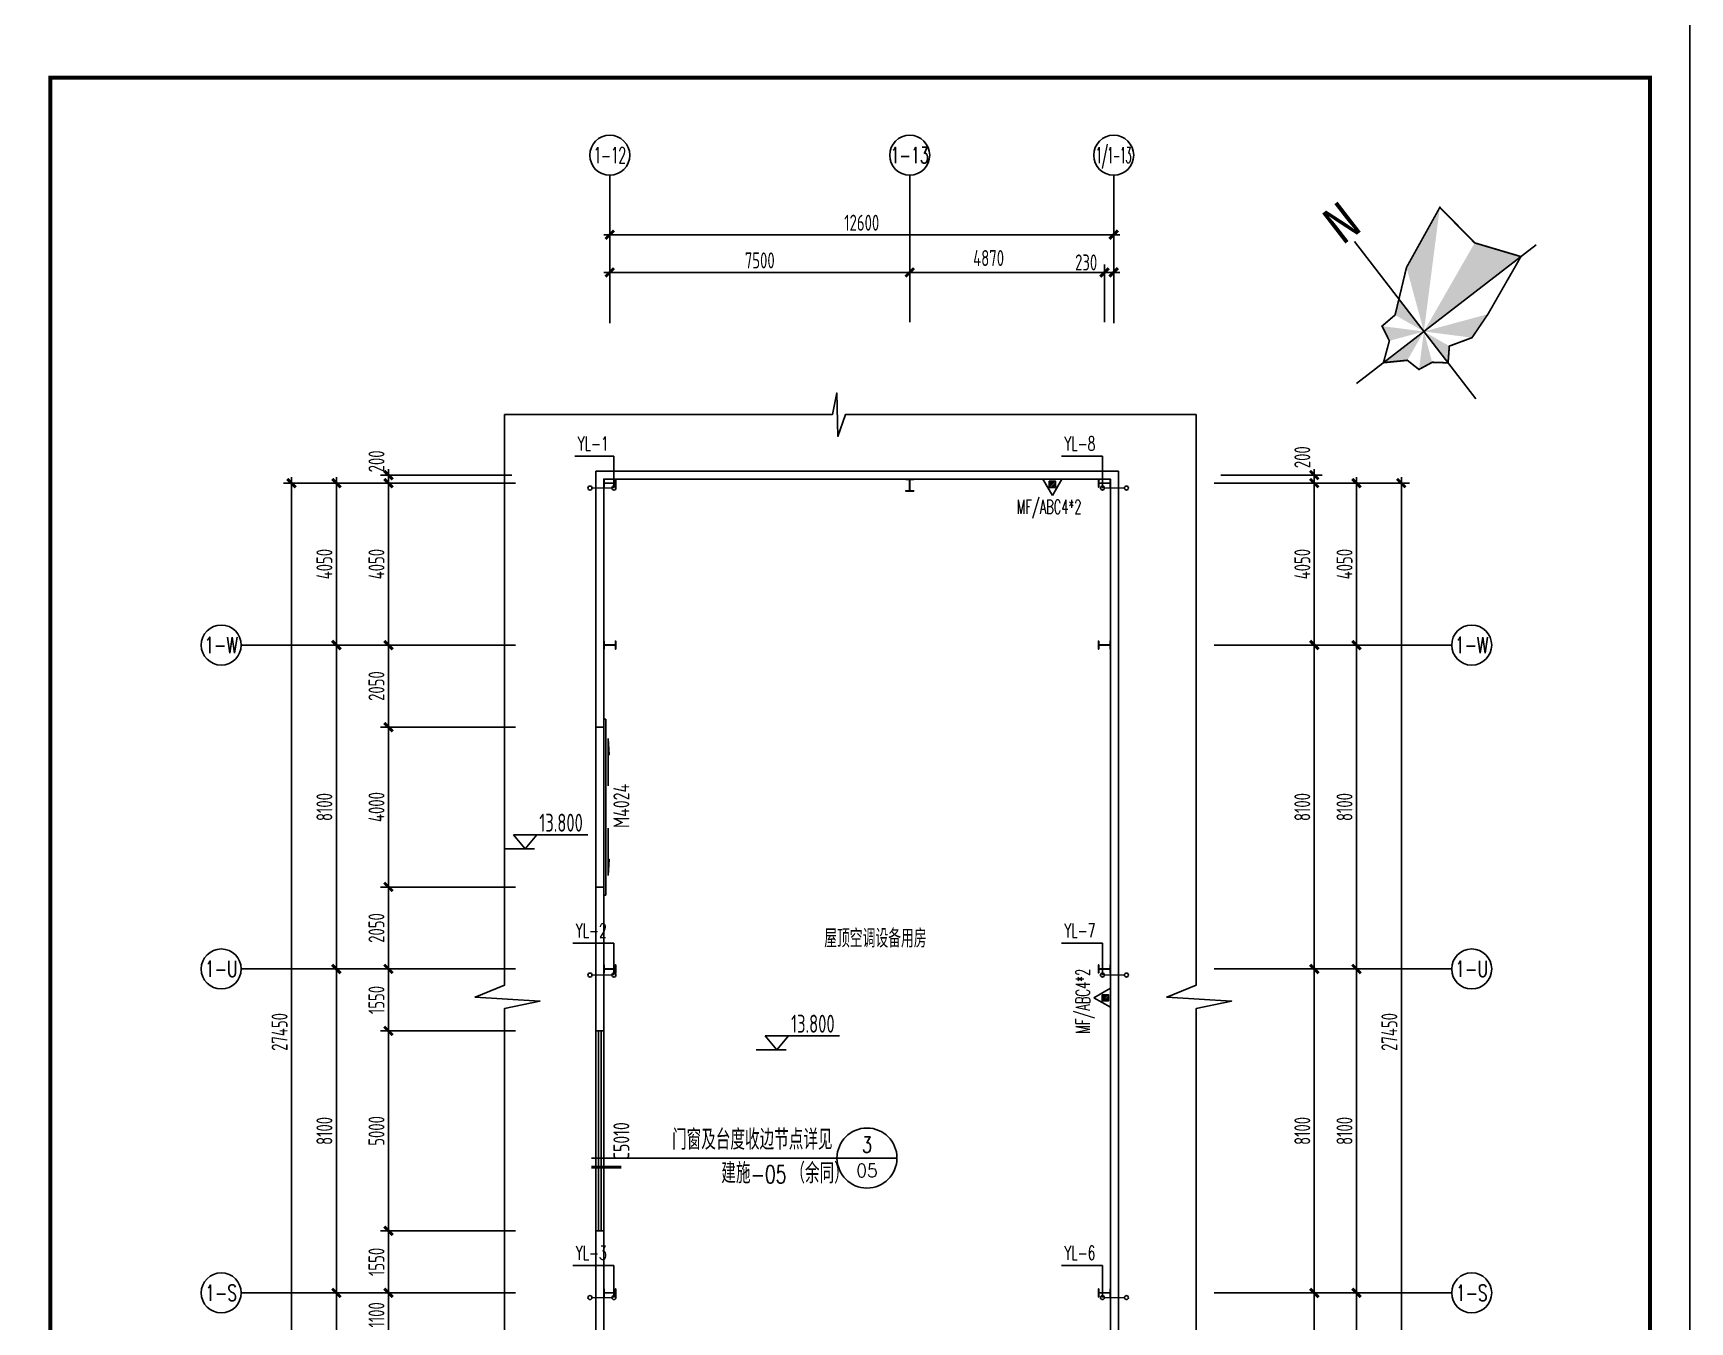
# Model space of a CAD drawing. Extents: x 649988 to 730093, y 322479 to 493926.
# Drawn here: x 671266 to 712693, y 412986 to 445215 of the extents above; entities that cross this region are included whole.
import ezdxf
from ezdxf.enums import TextEntityAlignment as Align

# ---------------------------------------------------------------- set-up
doc = ezdxf.new("R2010")
doc.units = 0
doc.header["$LTSCALE"] = 1000
doc.linetypes.add('CENTER2', pattern=[1.125, 0.75, -0.125, 0.125, -0.125])
doc.layers.get('0').update_dxf_attribs({"color": 253, "linetype": 'CONTINUOUS'})
doc.layers.get('Defpoints').update_dxf_attribs({"color": 253, "linetype": 'CONTINUOUS'})
for name, color, linetype in [('AXIS_NUM', 253, 'CONTINUOUS'), ('BEAM_CON', 253, 'CONTINUOUS'), ('DIM', 253, 'CONTINUOUS'), ('DIM_LEAD', 253, 'CONTINUOUS'), ('DIM_雨水', 3, 'CONTINUOUS'), ('GL', 253, 'CONTINUOUS'), ('PIPE-雨水', 4, 'CENTER2'), ('PUB_TEXT', 253, 'CONTINUOUS'), ('TK(图框线)', 143, 'CONTINUOUS'), ('VPIPE-雨水', 4, 'CONTINUOUS'), ('图层3', 253, 'CONTINUOUS'), ('梁原位标注竖向', 253, 'CONTINUOUS'), ('说明', 3, 'CONTINUOUS'), ('风玫瑰、比例尺', 253, 'CONTINUOUS')]:
    doc.layers.add(name, color=color, linetype=linetype)
doc.styles.add('_TCH_DIM', font='SIMPLEX', dxfattribs={"bigfont": 'GBCBIG'})
doc.styles.add('_TWT_SERIAL', font='COMPLEX', dxfattribs={"width": 0.8, "height": 3.5, "bigfont": 'HZTXT'})
doc.styles.add('hztxt', font='txt', dxfattribs={"width": 0.7, "height": 10, "bigfont": 'hztxt.shx'})
doc.styles.add('K-HZ', font='txt.shx', dxfattribs={"width": 0.8, "height": 350, "bigfont": 'hztxt.shx'})
doc.styles.add('TSSD_Axis', font='Complex.shx', dxfattribs={"width": 0.7, "bigfont": 'hztxt.shx'})
doc.styles.add('TSSD_Dimension', font='Tssdeng.shx', dxfattribs={"width": 0.7, "bigfont": 'hztxt.shx'})
doc.styles.add('黑体', font='simhei.ttf')
doc.dimstyles.new('TSSD_100_100$0', dxfattribs={"dimtxt": 300, "dimasz": 100, "dimexe": 100, "dimexo": 300, "dimgap": 100, "dimtad": 1, "dimdec": 0, "dimzin": 0, "dimdsep": 46, "dimtxsty": 'TSSD_Dimension', "dimblk": 'ARCHTICK', "dimcen": 0, "dimdle": 100, "dimclrd": 3, "dimclre": 3, "dimclrt": 7, "dimazin": 0, "dimtfac": 1, "dimtdec": 0, "dimtix": 1, "dimtmove": 2, "dimatfit": 3, "dimldrblk": 'ARCHTICK', "dimfxl": 1, "dimtolj": 1, "dimtzin": 0, "dimarcsym": 0})

# ---------------------------------------------------------------- blocks, each defined once
blk = doc.blocks.new('$ATTACHMENT$00000214')
h = blk.add_hatch()
h.set_pattern_fill('ANSI31', color=256, scale=200, style=0)
h.set_pattern_definition([(45, (-38543.802, -6842.639), (-17.67767, 17.67767), [])])
h.paths.add_polyline_path([(-65, 2), (65, 2), (65, -128), (-65, -128)])
for points in [[(0, 172), (-198, -172), (198, -172)], [(-65, 2), (65, 2), (65, -128), (-65, -128)]]:
    blk.add_lwpolyline(points, close=True)
blk = doc.blocks.new('ts_axno')
at = {"color": 0, "linetype": 'ByBlock', "lineweight": -2}
blk.add_circle((0, 0), 0.5, dxfattribs=at)
at = {"color": 0, "linetype": 'ByBlock', "lineweight": -2, "style": 'TSSD_Axis', "width": 0.7}
blk.add_attdef('A', text='', height=0.6, dxfattribs=at).set_placement((0, 0), align=Align.MIDDLE_CENTER)
blk = doc.blocks.new('_ArchTick')
at = {"color": 0, "linetype": 'ByBlock', "const_width": 0.5}
blk.add_lwpolyline([(-0.71, -0.71), (0.71, 0.71)], dxfattribs=at)
blk = doc.blocks.new('*D73')
at = {"layer": 'Defpoints', "color": 0}
for p in [(700554, 413711), (704357, 413711), (700554, 406511)]:
    blk.add_point(p, dxfattribs=at)
at = {"layer": 'DIM', "color": 3, "lineweight": -2}
for p, q in [((704357, 406361), (704357, 413861)), ((700954, 413711), (704557, 413711)), ((700954, 406511), (704557, 406511))]:
    blk.add_line(p, q, dxfattribs=at)
at = {"layer": 'DIM', "color": 3, "lineweight": -2, "xscale": 150, "yscale": 150, "zscale": 150}
for p, rotation in [((704357, 413711), 90), ((704357, 406511), 270)]:
    blk.add_blockref('_ArchTick', p, dxfattribs=dict(at, rotation=rotation))
at = {"layer": 'DIM', "color": 7, "insert": (704057, 410111), "char_height": 400, "attachment_point": 5, "rotation": 90, "style": 'TSSD_Dimension'}
blk.add_mtext('\\A1;7200', dxfattribs=at)
blk = doc.blocks.new('*D74')
at = {"layer": 'Defpoints', "color": 0}
for p in [(700554, 421811), (704357, 421811), (700554, 413711)]:
    blk.add_point(p, dxfattribs=at)
at = {"layer": 'DIM', "color": 3, "lineweight": -2}
for p, q in [((700954, 421811), (704557, 421811)), ((704357, 413561), (704357, 421961)), ((700954, 413711), (704557, 413711))]:
    blk.add_line(p, q, dxfattribs=at)
at = {"layer": 'DIM', "color": 3, "lineweight": -2, "xscale": 150, "yscale": 150, "zscale": 150}
for p, rotation in [((704357, 421811), 90), ((704357, 413711), 270)]:
    blk.add_blockref('_ArchTick', p, dxfattribs=dict(at, rotation=rotation))
at = {"layer": 'DIM', "color": 7, "insert": (704057, 417761), "char_height": 400, "attachment_point": 5, "rotation": 90, "style": 'TSSD_Dimension'}
blk.add_mtext('\\A1;8100', dxfattribs=at)
blk = doc.blocks.new('*D75')
at = {"layer": 'Defpoints', "color": 0}
for p in [(700554, 429911), (704357, 429911), (700554, 421811)]:
    blk.add_point(p, dxfattribs=at)
at = {"layer": 'DIM', "color": 3, "lineweight": -2}
for p, q in [((704357, 421661), (704357, 430061)), ((700954, 429911), (704557, 429911)), ((700954, 421811), (704557, 421811))]:
    blk.add_line(p, q, dxfattribs=at)
at = {"layer": 'DIM', "color": 3, "lineweight": -2, "xscale": 150, "yscale": 150, "zscale": 150}
for p, rotation in [((704357, 429911), 90), ((704357, 421811), 270)]:
    blk.add_blockref('_ArchTick', p, dxfattribs=dict(at, rotation=rotation))
at = {"layer": 'DIM', "color": 7, "insert": (704057, 425861), "char_height": 400, "attachment_point": 5, "rotation": 90, "style": 'TSSD_Dimension'}
blk.add_mtext('\\A1;8100', dxfattribs=at)
blk = doc.blocks.new('*D76')
at = {"layer": 'Defpoints', "color": 0}
for p in [(700554, 433961), (704357, 433961), (700554, 429911)]:
    blk.add_point(p, dxfattribs=at)
at = {"layer": 'DIM', "color": 3, "lineweight": -2}
for p, q in [((700954, 433961), (704557, 433961)), ((704357, 429761), (704357, 434111)), ((700954, 429911), (704557, 429911))]:
    blk.add_line(p, q, dxfattribs=at)
at = {"layer": 'DIM', "color": 3, "lineweight": -2, "xscale": 150, "yscale": 150, "zscale": 150}
for p, rotation in [((704357, 433961), 90), ((704357, 429911), 270)]:
    blk.add_blockref('_ArchTick', p, dxfattribs=dict(at, rotation=rotation))
at = {"layer": 'DIM', "color": 7, "insert": (704057, 431936), "char_height": 400, "attachment_point": 5, "rotation": 90, "style": 'TSSD_Dimension'}
blk.add_mtext('\\A1;4050', dxfattribs=at)
blk = doc.blocks.new('*D77')
at = {"layer": 'Defpoints', "color": 0}
for p in [(700854, 433961), (705478, 433961), (700701, 406511)]:
    blk.add_point(p, dxfattribs=at)
at = {"layer": 'DIM', "color": 3, "lineweight": -2}
for p, q in [((701254, 433961), (705678, 433961)), ((705478, 406361), (705478, 434111)), ((701101, 406511), (705678, 406511))]:
    blk.add_line(p, q, dxfattribs=at)
at = {"layer": 'DIM', "color": 3, "lineweight": -2, "xscale": 150, "yscale": 150, "zscale": 150}
for p, rotation in [((705478, 433961), 90), ((705478, 406511), 270)]:
    blk.add_blockref('_ArchTick', p, dxfattribs=dict(at, rotation=rotation))
at = {"layer": 'DIM', "color": 7, "insert": (705178, 420236), "char_height": 400, "attachment_point": 5, "rotation": 90, "style": 'TSSD_Dimension'}
blk.add_mtext('\\A1;27450', dxfattribs=at)
blk = doc.blocks.new('*D78')
at = {"layer": 'Defpoints', "color": 0}
for p in [(698285, 440173), (685685, 437558), (698285, 437558)]:
    blk.add_point(p, dxfattribs=at)
at = {"layer": 'DIM', "color": 3, "lineweight": -2}
for p, q in [((685685, 437958), (685685, 440373)), ((698285, 437958), (698285, 440373)), ((685535, 440173), (698435, 440173))]:
    blk.add_line(p, q, dxfattribs=at)
at = {"layer": 'DIM', "color": 3, "lineweight": -2, "xscale": 150, "yscale": 150, "zscale": 150, "rotation": 180}
blk.add_blockref('_ArchTick', (685685, 440173), dxfattribs=at)
at = {"layer": 'DIM', "color": 3, "lineweight": -2, "xscale": 150, "yscale": 150, "zscale": 150}
blk.add_blockref('_ArchTick', (698285, 440173), dxfattribs=at)
at = {"layer": 'DIM', "color": 7, "insert": (691985, 440473), "char_height": 400, "attachment_point": 5, "style": 'TSSD_Dimension'}
blk.add_mtext('\\A1;12600', dxfattribs=at)
blk = doc.blocks.new('rt34v')
blk.add_hatch(color=4).paths.add_polyline_path([(0, -100), (0, 100), (-8, 100), (-8, 3), (-292, 3), (-292, 100), (-300, 100), (-300, -100), (-292, -100), (-292, -3), (-8, -3), (-8, -100)])
at = {"layer": '图层3', "color": 3}
blk.add_lwpolyline([(0, -100), (0, 100), (-8, 100), (-8, 3), (-292, 3), (-292, 100), (-300, 100), (-300, -100), (-292, -100), (-292, -3), (-8, -3), (-8, -100), (0, -100), (0, 100)], dxfattribs=at)
blk = doc.blocks.new('*D79')
at = {"layer": 'Defpoints', "color": 0}
for p in [(678849, 413711), (683535, 413711), (683535, 406511)]:
    blk.add_point(p, dxfattribs=at)
at = {"layer": 'DIM', "color": 3, "lineweight": -2}
for p, q in [((678849, 406361), (678849, 413861)), ((683135, 413711), (678649, 413711)), ((683135, 406511), (678649, 406511))]:
    blk.add_line(p, q, dxfattribs=at)
at = {"layer": 'DIM', "color": 3, "lineweight": -2, "xscale": 150, "yscale": 150, "zscale": 150}
for p, rotation in [((678849, 413711), 90), ((678849, 406511), 270)]:
    blk.add_blockref('_ArchTick', p, dxfattribs=dict(at, rotation=rotation))
at = {"layer": 'DIM', "color": 7, "insert": (678549, 410111), "char_height": 400, "attachment_point": 5, "rotation": 90, "style": 'TSSD_Dimension'}
blk.add_mtext('\\A1;7200', dxfattribs=at)
blk = doc.blocks.new('*D80')
at = {"layer": 'Defpoints', "color": 0}
for p in [(678849, 421811), (683535, 421811), (683535, 413711)]:
    blk.add_point(p, dxfattribs=at)
at = {"layer": 'DIM', "color": 3, "lineweight": -2}
for p, q in [((683135, 421811), (678649, 421811)), ((678849, 413561), (678849, 421961)), ((683135, 413711), (678649, 413711))]:
    blk.add_line(p, q, dxfattribs=at)
at = {"layer": 'DIM', "color": 3, "lineweight": -2, "xscale": 150, "yscale": 150, "zscale": 150}
for p, rotation in [((678849, 421811), 90), ((678849, 413711), 270)]:
    blk.add_blockref('_ArchTick', p, dxfattribs=dict(at, rotation=rotation))
at = {"layer": 'DIM', "color": 7, "insert": (678549, 417761), "char_height": 400, "attachment_point": 5, "rotation": 90, "style": 'TSSD_Dimension'}
blk.add_mtext('\\A1;8100', dxfattribs=at)
blk = doc.blocks.new('*D81')
at = {"layer": 'Defpoints', "color": 0}
for p in [(678849, 429911), (683535, 429911), (683535, 421811)]:
    blk.add_point(p, dxfattribs=at)
at = {"layer": 'DIM', "color": 3, "lineweight": -2}
for p, q in [((678849, 421661), (678849, 430061)), ((683135, 429911), (678649, 429911)), ((683135, 421811), (678649, 421811))]:
    blk.add_line(p, q, dxfattribs=at)
at = {"layer": 'DIM', "color": 3, "lineweight": -2, "xscale": 150, "yscale": 150, "zscale": 150}
for p, rotation in [((678849, 429911), 90), ((678849, 421811), 270)]:
    blk.add_blockref('_ArchTick', p, dxfattribs=dict(at, rotation=rotation))
at = {"layer": 'DIM', "color": 7, "insert": (678549, 425861), "char_height": 400, "attachment_point": 5, "rotation": 90, "style": 'TSSD_Dimension'}
blk.add_mtext('\\A1;8100', dxfattribs=at)
blk = doc.blocks.new('*D82')
at = {"layer": 'Defpoints', "color": 0}
for p in [(678849, 433961), (683535, 433961), (683535, 429911)]:
    blk.add_point(p, dxfattribs=at)
at = {"layer": 'DIM', "color": 3, "lineweight": -2}
for p, q in [((683135, 433961), (678649, 433961)), ((678849, 429761), (678849, 434111)), ((683135, 429911), (678649, 429911))]:
    blk.add_line(p, q, dxfattribs=at)
at = {"layer": 'DIM', "color": 3, "lineweight": -2, "xscale": 150, "yscale": 150, "zscale": 150}
for p, rotation in [((678849, 433961), 90), ((678849, 429911), 270)]:
    blk.add_blockref('_ArchTick', p, dxfattribs=dict(at, rotation=rotation))
at = {"layer": 'DIM', "color": 7, "insert": (678549, 431936), "char_height": 400, "attachment_point": 5, "rotation": 90, "style": 'TSSD_Dimension'}
blk.add_mtext('\\A1;4050', dxfattribs=at)
blk = doc.blocks.new('*D83')
at = {"layer": 'Defpoints', "color": 0}
for p in [(677728, 433961), (683235, 433961), (683388, 406511)]:
    blk.add_point(p, dxfattribs=at)
at = {"layer": 'DIM', "color": 3, "lineweight": -2}
for p, q in [((682835, 433961), (677528, 433961)), ((677728, 406361), (677728, 434111)), ((682988, 406511), (677528, 406511))]:
    blk.add_line(p, q, dxfattribs=at)
at = {"layer": 'DIM', "color": 3, "lineweight": -2, "xscale": 150, "yscale": 150, "zscale": 150}
for p, rotation in [((677728, 433961), 90), ((677728, 406511), 270)]:
    blk.add_blockref('_ArchTick', p, dxfattribs=dict(at, rotation=rotation))
at = {"layer": 'DIM', "color": 7, "insert": (677428, 420236), "char_height": 400, "attachment_point": 5, "rotation": 90, "style": 'TSSD_Dimension'}
blk.add_mtext('\\A1;27450', dxfattribs=at)
blk = doc.blocks.new('*D84')
at = {"layer": 'Defpoints', "color": 0}
for p in [(698055, 439231), (698055, 437586), (698285, 437586)]:
    blk.add_point(p, dxfattribs=at)
at = {"layer": 'DIM', "color": 3, "lineweight": -2}
for p, q in [((698435, 439231), (697905, 439231)), ((698055, 437986), (698055, 439431)), ((698285, 437986), (698285, 439431))]:
    blk.add_line(p, q, dxfattribs=at)
at = {"layer": 'DIM', "color": 3, "lineweight": -2, "xscale": 150, "yscale": 150, "zscale": 150, "rotation": 180}
blk.add_blockref('_ArchTick', (698055, 439231), dxfattribs=at)
at = {"layer": 'DIM', "color": 3, "lineweight": -2, "xscale": 150, "yscale": 150, "zscale": 150}
blk.add_blockref('_ArchTick', (698285, 439231), dxfattribs=at)
at = {"layer": 'DIM', "color": 7, "insert": (697597, 439481), "char_height": 400, "attachment_point": 5, "style": 'TSSD_Dimension'}
blk.add_mtext('\\A1;230', dxfattribs=at)
blk = doc.blocks.new('*D85')
at = {"layer": 'Defpoints', "color": 0}
for p in [(685685, 439231), (685685, 437586), (693185, 437586)]:
    blk.add_point(p, dxfattribs=at)
at = {"layer": 'DIM', "color": 3, "lineweight": -2}
for p, q in [((693335, 439231), (685535, 439231)), ((685685, 437986), (685685, 439431)), ((693185, 437986), (693185, 439431))]:
    blk.add_line(p, q, dxfattribs=at)
at = {"layer": 'DIM', "color": 3, "lineweight": -2, "xscale": 150, "yscale": 150, "zscale": 150, "rotation": 180}
blk.add_blockref('_ArchTick', (685685, 439231), dxfattribs=at)
at = {"layer": 'DIM', "color": 3, "lineweight": -2, "xscale": 150, "yscale": 150, "zscale": 150}
blk.add_blockref('_ArchTick', (693185, 439231), dxfattribs=at)
at = {"layer": 'DIM', "color": 7, "insert": (689435, 439531), "char_height": 400, "attachment_point": 5, "style": 'TSSD_Dimension'}
blk.add_mtext('\\A1;7500', dxfattribs=at)
blk = doc.blocks.new('*D89')
at = {"layer": 'Defpoints', "color": 0}
for p in [(693185, 439231), (693185, 437586), (698055, 437586)]:
    blk.add_point(p, dxfattribs=at)
at = {"layer": 'DIM', "color": 3, "lineweight": -2}
for p, q in [((698205, 439231), (693035, 439231)), ((693185, 437986), (693185, 439431)), ((698055, 437986), (698055, 439431))]:
    blk.add_line(p, q, dxfattribs=at)
at = {"layer": 'DIM', "color": 3, "lineweight": -2, "xscale": 150, "yscale": 150, "zscale": 150, "rotation": 180}
blk.add_blockref('_ArchTick', (693185, 439231), dxfattribs=at)
at = {"layer": 'DIM', "color": 3, "lineweight": -2, "xscale": 150, "yscale": 150, "zscale": 150}
blk.add_blockref('_ArchTick', (698055, 439231), dxfattribs=at)
at = {"layer": 'DIM', "color": 7, "insert": (695158, 439590), "char_height": 400, "attachment_point": 5, "style": 'TSSD_Dimension'}
blk.add_mtext('\\A1;4870', dxfattribs=at)
blk = doc.blocks.new('*D90')
at = {"layer": 'Defpoints', "color": 0}
for p in [(683725, 433961), (680151, 429911), (683725, 429911)]:
    blk.add_point(p, dxfattribs=at)
at = {"layer": 'DIM', "color": 3, "lineweight": -2}
for p, q in [((683325, 433961), (679951, 433961)), ((680151, 434111), (680151, 429761)), ((683325, 429911), (679951, 429911))]:
    blk.add_line(p, q, dxfattribs=at)
at = {"layer": 'DIM', "color": 3, "lineweight": -2, "xscale": 150, "yscale": 150, "zscale": 150}
for p, rotation in [((680151, 433961), 90), ((680151, 429911), 270)]:
    blk.add_blockref('_ArchTick', p, dxfattribs=dict(at, rotation=rotation))
at = {"layer": 'DIM', "color": 7, "insert": (679851, 431936), "char_height": 400, "attachment_point": 5, "rotation": 90, "style": 'TSSD_Dimension'}
blk.add_mtext('\\A1;4050', dxfattribs=at)
blk = doc.blocks.new('*D91')
at = {"layer": 'Defpoints', "color": 0}
for p in [(683725, 429911), (680151, 427861), (683725, 427861)]:
    blk.add_point(p, dxfattribs=at)
at = {"layer": 'DIM', "color": 3, "lineweight": -2}
for p, q in [((680151, 430061), (680151, 427711)), ((683325, 429911), (679951, 429911)), ((683325, 427861), (679951, 427861))]:
    blk.add_line(p, q, dxfattribs=at)
at = {"layer": 'DIM', "color": 3, "lineweight": -2, "xscale": 150, "yscale": 150, "zscale": 150}
for p, rotation in [((680151, 429911), 90), ((680151, 427861), 270)]:
    blk.add_blockref('_ArchTick', p, dxfattribs=dict(at, rotation=rotation))
at = {"layer": 'DIM', "color": 7, "insert": (679851, 428886), "char_height": 400, "attachment_point": 5, "rotation": 90, "style": 'TSSD_Dimension'}
blk.add_mtext('\\A1;2050', dxfattribs=at)
blk = doc.blocks.new('*D92')
at = {"layer": 'Defpoints', "color": 0}
for p in [(683725, 427861), (680151, 423861), (683725, 423861)]:
    blk.add_point(p, dxfattribs=at)
at = {"layer": 'DIM', "color": 3, "lineweight": -2}
for p, q in [((680151, 428011), (680151, 423711)), ((683325, 427861), (679951, 427861)), ((683325, 423861), (679951, 423861))]:
    blk.add_line(p, q, dxfattribs=at)
at = {"layer": 'DIM', "color": 3, "lineweight": -2, "xscale": 150, "yscale": 150, "zscale": 150}
for p, rotation in [((680151, 427861), 90), ((680151, 423861), 270)]:
    blk.add_blockref('_ArchTick', p, dxfattribs=dict(at, rotation=rotation))
at = {"layer": 'DIM', "color": 7, "insert": (679851, 425861), "char_height": 400, "attachment_point": 5, "rotation": 90, "style": 'TSSD_Dimension'}
blk.add_mtext('\\A1;4000', dxfattribs=at)
blk = doc.blocks.new('*D93')
at = {"layer": 'Defpoints', "color": 0}
for p in [(683725, 423861), (680151, 421811), (683725, 421811)]:
    blk.add_point(p, dxfattribs=at)
at = {"layer": 'DIM', "color": 3, "lineweight": -2}
for p, q in [((683325, 423861), (679951, 423861)), ((680151, 424011), (680151, 421661)), ((683325, 421811), (679951, 421811))]:
    blk.add_line(p, q, dxfattribs=at)
at = {"layer": 'DIM', "color": 3, "lineweight": -2, "xscale": 150, "yscale": 150, "zscale": 150}
for p, rotation in [((680151, 423861), 90), ((680151, 421811), 270)]:
    blk.add_blockref('_ArchTick', p, dxfattribs=dict(at, rotation=rotation))
at = {"layer": 'DIM', "color": 7, "insert": (679851, 422836), "char_height": 400, "attachment_point": 5, "rotation": 90, "style": 'TSSD_Dimension'}
blk.add_mtext('\\A1;2050', dxfattribs=at)
blk = doc.blocks.new('*D94')
at = {"layer": 'Defpoints', "color": 0}
for p in [(683725, 421811), (680151, 420261), (683725, 420261)]:
    blk.add_point(p, dxfattribs=at)
at = {"layer": 'DIM', "color": 3, "lineweight": -2}
for p, q in [((683325, 421811), (679951, 421811)), ((680151, 421961), (680151, 420111)), ((683325, 420261), (679951, 420261))]:
    blk.add_line(p, q, dxfattribs=at)
at = {"layer": 'DIM', "color": 3, "lineweight": -2, "xscale": 150, "yscale": 150, "zscale": 150}
for p, rotation in [((680151, 421811), 90), ((680151, 420261), 270)]:
    blk.add_blockref('_ArchTick', p, dxfattribs=dict(at, rotation=rotation))
at = {"layer": 'DIM', "color": 7, "insert": (679851, 421036), "char_height": 400, "attachment_point": 5, "rotation": 90, "style": 'TSSD_Dimension'}
blk.add_mtext('\\A1;1550', dxfattribs=at)
blk = doc.blocks.new('*D95')
at = {"layer": 'Defpoints', "color": 0}
for p in [(683725, 420261), (680151, 415261), (683725, 415261)]:
    blk.add_point(p, dxfattribs=at)
at = {"layer": 'DIM', "color": 3, "lineweight": -2}
for p, q in [((683325, 420261), (679951, 420261)), ((680151, 420411), (680151, 415111)), ((683325, 415261), (679951, 415261))]:
    blk.add_line(p, q, dxfattribs=at)
at = {"layer": 'DIM', "color": 3, "lineweight": -2, "xscale": 150, "yscale": 150, "zscale": 150}
for p, rotation in [((680151, 420261), 90), ((680151, 415261), 270)]:
    blk.add_blockref('_ArchTick', p, dxfattribs=dict(at, rotation=rotation))
at = {"layer": 'DIM', "color": 7, "insert": (679851, 417761), "char_height": 400, "attachment_point": 5, "rotation": 90, "style": 'TSSD_Dimension'}
blk.add_mtext('\\A1;5000', dxfattribs=at)
blk = doc.blocks.new('*D96')
at = {"layer": 'Defpoints', "color": 0}
for p in [(683725, 415261), (680151, 413711), (683725, 413711)]:
    blk.add_point(p, dxfattribs=at)
at = {"layer": 'DIM', "color": 3, "lineweight": -2}
for p, q in [((683325, 415261), (679951, 415261)), ((680151, 415411), (680151, 413561)), ((683325, 413711), (679951, 413711))]:
    blk.add_line(p, q, dxfattribs=at)
at = {"layer": 'DIM', "color": 3, "lineweight": -2, "xscale": 150, "yscale": 150, "zscale": 150}
for p, rotation in [((680151, 415261), 90), ((680151, 413711), 270)]:
    blk.add_blockref('_ArchTick', p, dxfattribs=dict(at, rotation=rotation))
at = {"layer": 'DIM', "color": 7, "insert": (679851, 414486), "char_height": 400, "attachment_point": 5, "rotation": 90, "style": 'TSSD_Dimension'}
blk.add_mtext('\\A1;1550', dxfattribs=at)
blk = doc.blocks.new('*D97')
at = {"layer": 'Defpoints', "color": 0}
for p in [(683725, 413711), (680151, 412611), (683725, 412611)]:
    blk.add_point(p, dxfattribs=at)
at = {"layer": 'DIM', "color": 3, "lineweight": -2}
for p, q in [((680151, 413861), (680151, 412461)), ((683325, 413711), (679951, 413711)), ((683325, 412611), (679951, 412611))]:
    blk.add_line(p, q, dxfattribs=at)
at = {"layer": 'DIM', "color": 3, "lineweight": -2, "xscale": 150, "yscale": 150, "zscale": 150}
for p, rotation in [((680151, 413711), 90), ((680151, 412611), 270)]:
    blk.add_blockref('_ArchTick', p, dxfattribs=dict(at, rotation=rotation))
at = {"layer": 'DIM', "color": 7, "insert": (679851, 413161), "char_height": 400, "attachment_point": 5, "rotation": 90, "style": 'TSSD_Dimension'}
blk.add_mtext('\\A1;1100', dxfattribs=at)
blk = doc.blocks.new('*D100')
at = {"layer": 'Defpoints', "color": 0}
for p in [(700401, 413711), (703302, 413711), (700401, 406511)]:
    blk.add_point(p, dxfattribs=at)
at = {"layer": 'DIM', "color": 3, "lineweight": -2}
for p, q in [((703302, 406361), (703302, 413861)), ((700801, 413711), (703502, 413711)), ((700801, 406511), (703502, 406511))]:
    blk.add_line(p, q, dxfattribs=at)
at = {"layer": 'DIM', "color": 3, "lineweight": -2, "xscale": 150, "yscale": 150, "zscale": 150}
for p, rotation in [((703302, 413711), 90), ((703302, 406511), 270)]:
    blk.add_blockref('_ArchTick', p, dxfattribs=dict(at, rotation=rotation))
at = {"layer": 'DIM', "color": 7, "insert": (703002, 410111), "char_height": 400, "attachment_point": 5, "rotation": 90, "style": 'TSSD_Dimension'}
blk.add_mtext('\\A1;7200', dxfattribs=at)
blk = doc.blocks.new('*D101')
at = {"layer": 'Defpoints', "color": 0}
for p in [(700401, 421811), (703302, 421811), (700401, 413711)]:
    blk.add_point(p, dxfattribs=at)
at = {"layer": 'DIM', "color": 3, "lineweight": -2}
for p, q in [((700801, 421811), (703502, 421811)), ((703302, 413561), (703302, 421961)), ((700801, 413711), (703502, 413711))]:
    blk.add_line(p, q, dxfattribs=at)
at = {"layer": 'DIM', "color": 3, "lineweight": -2, "xscale": 150, "yscale": 150, "zscale": 150}
for p, rotation in [((703302, 421811), 90), ((703302, 413711), 270)]:
    blk.add_blockref('_ArchTick', p, dxfattribs=dict(at, rotation=rotation))
at = {"layer": 'DIM', "color": 7, "insert": (703002, 417761), "char_height": 400, "attachment_point": 5, "rotation": 90, "style": 'TSSD_Dimension'}
blk.add_mtext('\\A1;8100', dxfattribs=at)
blk = doc.blocks.new('*D67')
at = {"layer": 'Defpoints', "color": 0}
for p in [(700401, 429911), (703302, 429911), (700401, 421811)]:
    blk.add_point(p, dxfattribs=at)
at = {"layer": 'DIM', "color": 3, "lineweight": -2}
for p, q in [((703302, 421661), (703302, 430061)), ((700801, 429911), (703502, 429911)), ((700801, 421811), (703502, 421811))]:
    blk.add_line(p, q, dxfattribs=at)
at = {"layer": 'DIM', "color": 3, "lineweight": -2, "xscale": 150, "yscale": 150, "zscale": 150}
for p, rotation in [((703302, 429911), 90), ((703302, 421811), 270)]:
    blk.add_blockref('_ArchTick', p, dxfattribs=dict(at, rotation=rotation))
at = {"layer": 'DIM', "color": 7, "insert": (703002, 425861), "char_height": 400, "attachment_point": 5, "rotation": 90, "style": 'TSSD_Dimension'}
blk.add_mtext('\\A1;8100', dxfattribs=at)
blk = doc.blocks.new('*D68')
at = {"layer": 'Defpoints', "color": 0}
for p in [(700401, 433961), (703302, 433961), (700401, 429911)]:
    blk.add_point(p, dxfattribs=at)
at = {"layer": 'DIM', "color": 3, "lineweight": -2}
for p, q in [((700801, 433961), (703502, 433961)), ((703302, 429761), (703302, 434111)), ((700801, 429911), (703502, 429911))]:
    blk.add_line(p, q, dxfattribs=at)
at = {"layer": 'DIM', "color": 3, "lineweight": -2, "xscale": 150, "yscale": 150, "zscale": 150}
for p, rotation in [((703302, 433961), 90), ((703302, 429911), 270)]:
    blk.add_blockref('_ArchTick', p, dxfattribs=dict(at, rotation=rotation))
at = {"layer": 'DIM', "color": 7, "insert": (703002, 431936), "char_height": 400, "attachment_point": 5, "rotation": 90, "style": 'TSSD_Dimension'}
blk.add_mtext('\\A1;4050', dxfattribs=at)
blk = doc.blocks.new('*D69')
at = {"layer": 'Defpoints', "color": 0}
for p in [(700563, 434161), (703302, 434161), (700563, 433961)]:
    blk.add_point(p, dxfattribs=at)
at = {"layer": 'DIM', "color": 3, "lineweight": -2}
for p, q in [((700963, 434161), (703502, 434161)), ((703302, 433811), (703302, 434311)), ((700963, 433961), (703502, 433961))]:
    blk.add_line(p, q, dxfattribs=at)
at = {"layer": 'DIM', "color": 3, "lineweight": -2, "xscale": 150, "yscale": 150, "zscale": 150}
for p, rotation in [((703302, 434161), 90), ((703302, 433961), 270)]:
    blk.add_blockref('_ArchTick', p, dxfattribs=dict(at, rotation=rotation))
at = {"layer": 'DIM', "color": 7, "insert": (703002, 434609), "char_height": 400, "attachment_point": 5, "rotation": 90, "style": 'TSSD_Dimension'}
blk.add_mtext('\\A1;200', dxfattribs=at)
blk = doc.blocks.new('*D72')
at = {"layer": 'Defpoints', "color": 0}
for p in [(680151, 434161), (683634, 434161), (683634, 433961)]:
    blk.add_point(p, dxfattribs=at)
at = {"layer": 'DIM', "color": 3, "lineweight": -2}
for p, q in [((683234, 434161), (679951, 434161)), ((680151, 433811), (680151, 434311)), ((683234, 433961), (679951, 433961))]:
    blk.add_line(p, q, dxfattribs=at)
at = {"layer": 'DIM', "color": 3, "lineweight": -2, "xscale": 150, "yscale": 150, "zscale": 150}
for p, rotation in [((680151, 434161), 90), ((680151, 433961), 270)]:
    blk.add_blockref('_ArchTick', p, dxfattribs=dict(at, rotation=rotation))
at = {"layer": 'DIM', "color": 7, "insert": (679851, 434505), "char_height": 400, "attachment_point": 5, "rotation": 90, "style": 'TSSD_Dimension'}
blk.add_mtext('\\A1;200', dxfattribs=at)
blk = doc.blocks.new('风向标')
at = {"layer": '风玫瑰、比例尺', "color": 255, "linetype": 'Continuous'}
for p, q in [((501977.11, 3426626.067), (501977.11, 3426616.868)), ((501983.68, 3426620.811), (501973.167, 3426620.811))]:
    blk.add_line(p, q, dxfattribs=at)
at = {"layer": '风玫瑰、比例尺', "color": 255, "linetype": 'Continuous', "const_width": 0.0788}
blk.add_lwpolyline([(501982.787, 3426620.811), (501981.48, 3426622.621), (501981.207, 3426624.909), (501978.286, 3426623.652), (501977.11, 3426622.703), (501976.521, 3426622.231), (501975.73, 3426622.191), (501975.58, 3426621.444), (501974.744, 3426620.811), (501975.689, 3426620.222), (501975.855, 3426619.556), (501976.544, 3426619.445), (501977.11, 3426618.977), (501977.63, 3426619.554), (501978.699, 3426619.222), (501979.951, 3426619.634)], close=True, dxfattribs=at)
at = {"layer": '风玫瑰、比例尺', "color": 255, "linetype": 'Continuous'}
for points in [[(501977.11, 3426620.811), (501981.207, 3426624.909), (501978.286, 3426623.652)], [(501977.11, 3426620.811), (501977.11, 3426622.703), (501976.521, 3426622.231)], [(501977.11, 3426620.811), (501982.787, 3426620.811), (501981.48, 3426622.621)], [(501977.11, 3426620.811), (501975.73, 3426622.191), (501975.58, 3426621.444)], [(501977.11, 3426620.811), (501974.744, 3426620.811), (501975.689, 3426620.222)], [(501977.11, 3426620.811), (501975.855, 3426619.556), (501976.544, 3426619.445)], [(501977.11, 3426620.811), (501978.699, 3426619.222), (501979.951, 3426619.634)], [(501977.11, 3426620.811), (501977.11, 3426618.977), (501977.63, 3426619.554)]]:
    blk.add_solid(points, dxfattribs=at)
at = {"layer": '风玫瑰、比例尺', "color": 255, "style": '黑体'}
blk.add_text('N', height=1.755, dxfattribs=at).set_placement((501976.573, 3426626.256))

msp = doc.modelspace()

# ---------------------------------------------------------------- linework, layer by layer
for p, q in [((685534.8, 423661), (685534.8, 428061)), ((685584.8, 428061), (685534.8, 428061)), ((685584.8, 423661), (685584.8, 428061)), ((685334.8, 427861), (685334.8, 423861)), ((685534.8, 423661), (685584.8, 423661))]:
    msp.add_line(p, q)
at = {"linetype": 'Continuous'}
for p, q in [((685642.7, 427573), (685642.7, 426393.4)), ((685642.7, 427573), (685672.8, 427163.1)), ((685672.8, 427163.1), (685642.7, 427163.1)), ((685642.7, 424149.1), (685642.7, 425328.7)), ((685672.8, 424559), (685642.7, 424559)), ((685642.7, 424149.1), (685672.8, 424559))]:
    msp.add_line(p, q, dxfattribs=at)
for points in [[(683053.8, 435674.5), (691254, 435674.5), (691361.6, 436219.1), (691390.9, 435128.5), (691576, 435674.5), (700349.8, 435674.5)], [(683053.8, 406086.2), (683053.8, 420824.7), (683936.8, 421007.7), (682315.1, 421108), (683053.8, 421408.7), (683053.8, 435674.5)], [(700349.8, 406086.2), (700349.8, 420824.7), (701232.7, 421007.7), (699611, 421108), (700349.8, 421408.7), (700349.8, 435674.5)]]:
    msp.add_lwpolyline(points)
at = {"layer": 'BEAM_CON'}
for p, q in [((683277.1, 425162.9), (685132.8, 425162.9)), ((683277.1, 425162.9), (683566.9, 424814.4)), ((683856.8, 425162.9), (683566.9, 424814.4)), ((683799.7, 424814.4), (683047.5, 424814.4)), ((689573.6, 420135.7), (691429.3, 420135.7)), ((689573.6, 420135.7), (689863.4, 419787.2)), ((690153.3, 420135.7), (689863.4, 419787.2)), ((690096.2, 419787.2), (689344, 419787.2))]:
    msp.add_line(p, q, dxfattribs=at)
at = {"layer": 'DIM_LEAD'}
for p, q in [((685226, 417083.2), (686699.2, 417083.2)), ((686699.2, 417083.2), (691366.5, 417083.2)), ((692866.5, 417083.2), (691366.5, 417083.2))]:
    msp.add_line(p, q, dxfattribs=at)
at = {"layer": 'DIM_LEAD', "const_width": 75}
msp.add_lwpolyline([(685226, 416858.2), (685976, 416858.2)], dxfattribs=at)
at = {"layer": 'DIM_LEAD'}
msp.add_circle((692116.5, 417083.2), 750, dxfattribs=at)
at = {"layer": 'DIM_雨水'}
for p, q in [((685788.7, 434638.3), (684810.4, 434638.3)), ((685788.7, 433838.3), (685788.7, 434638.3)), ((698004.5, 434638.3), (696978.4, 434638.3)), ((698004.5, 433838.3), (698004.5, 434638.3)), ((685788.7, 422460.5), (684762.5, 422460.5)), ((685788.7, 421660.5), (685788.7, 422460.5)), ((698004.5, 422460.5), (696978.4, 422460.5)), ((698004.5, 421660.5), (698004.5, 422460.5)), ((685788.7, 414393.6), (684762.5, 414393.6)), ((685788.7, 413593.6), (685788.7, 414393.6)), ((698004.5, 414393.6), (696978.4, 414393.6)), ((698004.5, 413593.6), (698004.5, 414393.6))]:
    msp.add_line(p, q, dxfattribs=at)
at = {"layer": 'GL'}
for p, q in [((685334.8, 427861), (685334.8, 434261)), ((685334.8, 434261), (698404.5, 434261)), ((698404.5, 434261), (698404.5, 421811)), ((685534.8, 427861), (685534.8, 434061)), ((685534.8, 434061), (698204.5, 434061)), ((698204.5, 434061), (698204.5, 421811)), ((685334.8, 427861), (685534.8, 427861)), ((685334.8, 420261), (685334.8, 423861)), ((685334.8, 423861), (685534.8, 423861)), ((685534.8, 420261), (685534.8, 423861)), ((698204.5, 423861), (698204.5, 413711)), ((698404.5, 423861), (698404.5, 413711)), ((685534.8, 420261), (685334.8, 420261)), ((685334.8, 415261), (685334.8, 420261)), ((685400.8, 415261), (685400.8, 420261)), ((685468.8, 415261), (685468.8, 420261)), ((685534.8, 415261), (685534.8, 420261)), ((685534.8, 415261), (685334.8, 415261)), ((685334.8, 412611), (685334.8, 415261)), ((685534.8, 412611), (685534.8, 415261)), ((698204.5, 415261), (698204.5, 406511)), ((698404.5, 415261), (698404.5, 406511))]:
    msp.add_line(p, q, dxfattribs=at)
at = {"layer": 'PIPE-雨水', "const_width": 35}
for points in [[(685738.7, 433838.3), (685238.7, 433838.3)], [(698554.5, 433838.3), (698054.5, 433838.3)], [(685738.7, 421660.5), (685238.7, 421660.5)], [(698554.5, 421660.5), (698054.5, 421660.5)], [(685738.7, 413593.6), (685238.7, 413593.6)], [(698554.5, 413593.6), (698054.5, 413593.6)]]:
    msp.add_lwpolyline(points, dxfattribs=at)
at = {"layer": 'PUB_TEXT'}
for p, q in [((685684.8, 438926.3), (685684.8, 441661.8)), ((693184.8, 438926.3), (693184.8, 441661.8)), ((698284.8, 438926.3), (698284.8, 441661.8)), ((679711.5, 429911), (676469, 429911)), ((702755.3, 429911), (706737.1, 429911)), ((679711.5, 421811), (676469, 421811)), ((702755.3, 421811), (706737.1, 421811)), ((679711.5, 413711), (676469, 413711)), ((702755.3, 413711), (706737.1, 413711))]:
    msp.add_line(p, q, dxfattribs=at)
at = {"layer": 'TK(图框线)'}
msp.add_lwpolyline([(670692.5, 446602.2), (670692.5, 387202.2), (712692.5, 387202.2), (712692.5, 446602.2)], close=True, dxfattribs=at)
at = {"layer": 'TK(图框线)', "const_width": 100}
msp.add_lwpolyline([(671692.5, 444102.2), (671692.5, 388202.2), (711692.5, 388202.2), (711692.5, 444102.2)], close=True, dxfattribs=at)
at = {"layer": 'VPIPE-雨水'}
for centre in [(685188.7, 433838.3), (685788.7, 433838.3), (698004.5, 433838.3), (698604.5, 433838.3), (685188.7, 421660.5), (685788.7, 421660.5), (698004.5, 421660.5), (698604.5, 421660.5), (685188.7, 413593.6), (685788.7, 413593.6), (698004.5, 413593.6), (698604.5, 413593.6)]:
    msp.add_circle(centre, 50, dxfattribs=at)

# ---------------------------------------------------------------- block references
at = {"linetype": 'Continuous', "xscale": 539.9999999998284, "yscale": 539.9999999998254, "zscale": 539.9999999998284, "rotation": 37.65990153838535}
msp.add_blockref('风向标', (916644580.4, -1630029289.6), dxfattribs=at)
for p in [(685834.8, 433961), (698204.5, 433961), (685834.8, 429911), (698204.5, 429911), (685834.8, 421811), (698204.5, 421811), (685834.8, 413711), (698204.5, 413711)]:
    msp.add_blockref('rt34v', p)
at = {"rotation": 90}
msp.add_blockref('rt34v', (693184.8, 434061), dxfattribs=at)
at = {"layer": 'AXIS_NUM'}
ref = msp.add_blockref('ts_axno', (685684.8, 442161.8), dxfattribs=dict(at, xscale=1000, yscale=1000, zscale=1000))
ref.add_attrib('8', '1-12', dxfattribs={"height": 400, "style": 'TSSD_Axis', "width": 0.55}).set_placement((685684.8, 442161.8), align=Align.MIDDLE_CENTER)
ref = msp.add_blockref('ts_axno', (693184.8, 442161.8), dxfattribs=dict(at, xscale=1000, yscale=1000, zscale=1000))
ref.add_attrib('8', '1-13', dxfattribs={"height": 400, "style": 'TSSD_Axis', "width": 0.65}).set_placement((693184.8, 442161.8), align=Align.MIDDLE_CENTER)
ref = msp.add_blockref('ts_axno', (698284.8, 442161.8), dxfattribs=dict(at, xscale=1000, yscale=1000, zscale=1000))
ref.add_attrib('8', '1/1-13', dxfattribs={"height": 400, "style": 'TSSD_Axis', "width": 0.4}).set_placement((698284.8, 442161.8), align=Align.MIDDLE_CENTER)
ref = msp.add_blockref('ts_axno', (675969, 429911), dxfattribs=dict(at, xscale=-1000, yscale=1000, zscale=1000))
ref.add_attrib('8', '1-W', dxfattribs={"height": 400, "style": 'TSSD_Axis', "width": 0.7}).set_placement((675969, 429911), align=Align.MIDDLE_CENTER)
ref = msp.add_blockref('ts_axno', (707237.1, 429911), dxfattribs=dict(at, xscale=1000, yscale=1000, zscale=1000))
ref.add_attrib('8', '1-W', dxfattribs={"height": 400, "style": 'TSSD_Axis', "width": 0.7}).set_placement((707237.1, 429911), align=Align.MIDDLE_CENTER)
ref = msp.add_blockref('ts_axno', (675969, 421811), dxfattribs=dict(at, xscale=-1000, yscale=1000, zscale=1000))
ref.add_attrib('8', '1-U', dxfattribs={"height": 400, "style": 'TSSD_Axis', "width": 0.7}).set_placement((675969, 421811), align=Align.MIDDLE_CENTER)
ref = msp.add_blockref('ts_axno', (707237.1, 421811), dxfattribs=dict(at, xscale=1000, yscale=1000, zscale=1000))
ref.add_attrib('8', '1-U', dxfattribs={"height": 400, "style": 'TSSD_Axis', "width": 0.7}).set_placement((707237.1, 421811), align=Align.MIDDLE_CENTER)
ref = msp.add_blockref('ts_axno', (675969, 413711), dxfattribs=dict(at, xscale=-1000, yscale=1000, zscale=1000))
ref.add_attrib('8', '1-S', dxfattribs={"height": 400, "style": 'TSSD_Axis', "width": 0.7}).set_placement((675969, 413711), align=Align.MIDDLE_CENTER)
ref = msp.add_blockref('ts_axno', (707237.1, 413711), dxfattribs=dict(at, xscale=1000, yscale=1000, zscale=1000))
ref.add_attrib('8', '1-S', dxfattribs={"height": 400, "style": 'TSSD_Axis', "width": 0.7}).set_placement((707237.1, 413711), align=Align.MIDDLE_CENTER)
at = {"layer": '说明', "xscale": -1.2, "yscale": -1.2, "zscale": 1.2}
msp.add_blockref('$ATTACHMENT$00000214', (696752.6, 433854.9), dxfattribs=at)
at = {"layer": '说明', "xscale": -1.2, "yscale": 1.2, "zscale": 1.2, "rotation": 90}
msp.add_blockref('$ATTACHMENT$00000214', (697998.4, 421089.7), dxfattribs=at)

# ---------------------------------------------------------------- texts
at = {"layer": 'DIM_LEAD', "color": 7, "style": '_TCH_DIM'}
for s, height, p in [('门窗及台度收边节点详见', 506.383, (687243.6, 417291)), ('建施', 506.38, (688474.1, 416451)), ('（余同）', 506.38, (690201.4, 416451))]:
    msp.add_text(s, height=height, dxfattribs=at).set_placement(p)
for s, height, p, p2 in [('3', 391.5, (691986, 417222), (692247, 417222)), ('05', 329.48, (691849.8, 416605.1), (692383.2, 416605.1))]:
    msp.add_text(s, height=height, dxfattribs=at).set_placement(p, p2, align=Align.FIT)
at = {"layer": 'DIM_LEAD', "color": 7, "style": '_TCH_DIM', "width": 0.705882}
msp.add_text('-05', height=446.25, dxfattribs=at).set_placement((689211.4, 416451))
at = {"layer": 'DIM_雨水', "color": 7, "style": '_TWT_SERIAL', "width": 0.64}
for s, p in [('YL-1', (684880.4, 434778.3)), ('YL-8', (697048.4, 434778.3)), ('YL-2', (684832.5, 422600.5)), ('YL-7', (697048.4, 422600.5)), ('YL-3', (684832.5, 414533.6)), ('YL-6', (697048.4, 414533.6))]:
    msp.add_text(s, height=350, dxfattribs=at).set_placement(p)
at = {"layer": 'PUB_TEXT', "style": 'TSSD_Dimension', "width": 0.75}
for s, p in [('M4024', (686174.4, 425338.1)), ('C5010', (686174.4, 417029.7))]:
    msp.add_text(s, height=400, rotation=90, dxfattribs=at).set_placement(p)
at = {"layer": 'PUB_TEXT', "style": 'hztxt', "width": 0.7}
msp.add_text('屋顶空调设备用房', height=457.16, dxfattribs=at).set_placement((691047.1, 422347.8))
at = {"layer": '梁原位标注竖向', "style": 'TSSD_Dimension', "width": 0.7}
for p in [(683922.4, 425244.2), (690218.9, 420217)]:
    msp.add_text('13.800', height=450, rotation=360, dxfattribs=at).set_placement(p)
at = {"layer": '说明', "style": 'K-HZ', "width": 0.6}
msp.add_text('MF/ABC4*2', height=350, dxfattribs=at).set_placement((695859.4, 433191.5))
msp.add_text('MF/ABC4*2', height=350, rotation=90, dxfattribs=at).set_placement((697685, 420196.4))

# ---------------------------------------------------------------- dimensions: what is measured, and where the dimension line sits
at = {"layer": 'DIM'}
dim = msp.add_linear_dim(base=(698284.8, 440173.2), p1=(685684.8, 437558.1), p2=(698284.8, 437558.1), dimstyle='TSSD_100_100$0', override={"dimtxt": 400, "dimasz": 150, "dimexe": 200, "dimexo": 400, "dimdle": 150}, dxfattribs=at)
dim.commit()
dim.dimension.update_dxf_attribs({"geometry": '*D78', "text_midpoint": (691984.8, 440473.2)})
for base, p1, p2, angle, picture, middle in [((685684.8, 439231), (693184.8, 437586.2), (685684.8, 437586.2), 180, '*D85', (689434.8, 439531)), ((677727.7, 433961), (683387.8, 406511), (683235.4, 433961), 90, '*D83', (677427.7, 420236)), ((678849.1, 433961), (683535.4, 429911), (683535.4, 433961), 90, '*D82', (678549.1, 431936)), ((680151.4, 429911), (683725.4, 433961), (683725.4, 429911), 270, '*D90', (679851.4, 431936)), ((703301.8, 433961), (700401.4, 429911), (700401.4, 433961), 90, '*D68', (703001.8, 431936)), ((704357, 433961), (700553.7, 429911), (700553.7, 433961), 90, '*D76', (704057, 431936)), ((705478.3, 433961), (700701.3, 406511), (700853.7, 433961), 90, '*D77', (705178.3, 420236)), ((678849.1, 429911), (683535.4, 421811), (683535.4, 429911), 90, '*D81', (678549.1, 425861)), ((680151.4, 427861), (683725.4, 429911), (683725.4, 427861), 270, '*D91', (679851.4, 428886)), ((703301.8, 429911), (700401.4, 421811), (700401.4, 429911), 90, '*D67', (703001.8, 425861)), ((704357, 429911), (700553.7, 421811), (700553.7, 429911), 90, '*D75', (704057, 425861)), ((680151.4, 423861), (683725.4, 427861), (683725.4, 423861), 270, '*D92', (679851.4, 425861)), ((680151.4, 421811), (683725.4, 423861), (683725.4, 421811), 270, '*D93', (679851.4, 422836)), ((678849.1, 421811), (683535.4, 413711), (683535.4, 421811), 90, '*D80', (678549.1, 417761)), ((680151.4, 420261), (683725.4, 421811), (683725.4, 420261), 270, '*D94', (679851.4, 421036)), ((703301.8, 421811), (700401.4, 413711), (700401.4, 421811), 90, '*D101', (703001.8, 417761)), ((704357, 421811), (700553.7, 413711), (700553.7, 421811), 90, '*D74', (704057, 417761)), ((680151.4, 415261), (683725.4, 420261), (683725.4, 415261), 270, '*D95', (679851.4, 417761)), ((680151.4, 413711), (683725.4, 415261), (683725.4, 413711), 270, '*D96', (679851.4, 414486)), ((678849.1, 413711), (683535.4, 406511), (683535.4, 413711), 90, '*D79', (678549.1, 410111)), ((680151.4, 412611), (683725.4, 413711), (683725.4, 412611), 270, '*D97', (679851.4, 413161)), ((703301.8, 413711), (700401.4, 406511), (700401.4, 413711), 90, '*D100', (703001.8, 410111)), ((704357, 413711), (700553.7, 406511), (700553.7, 413711), 90, '*D73', (704057, 410111))]:
    dim = msp.add_linear_dim(base=base, p1=p1, p2=p2, angle=angle, dimstyle='TSSD_100_100$0', override={"dimtxt": 400, "dimasz": 150, "dimexe": 200, "dimexo": 400, "dimdle": 150}, dxfattribs=at)
    dim.commit()
    dim.dimension.update_dxf_attribs({"geometry": picture, "text_midpoint": middle})
for base, p1, p2, angle, picture, middle in [((693184.8, 439231), (698054.8, 437586.2), (693184.8, 437586.2), 180, '*D89', (695158, 439589.6)), ((698054.8, 439231), (698284.8, 437586.2), (698054.8, 437586.2), 180, '*D84', (697596.6, 439481)), ((703301.8, 434161), (700562.8, 433961), (700562.8, 434161), 90, '*D69', (703001.8, 434608.8)), ((680151.4, 434161), (683634.1, 433961), (683634.1, 434161), 90, '*D72', (679851.4, 434505.2))]:
    dim = msp.add_linear_dim(base=base, p1=p1, p2=p2, angle=angle, dimstyle='TSSD_100_100$0', override={"dimtxt": 400, "dimasz": 150, "dimexe": 200, "dimexo": 400, "dimdle": 150}, dxfattribs=at)
    dim.commit()
    dim.dimension.update_dxf_attribs({"geometry": picture, "text_midpoint": middle, "dimtype": 160})

doc.saveas('drawing.dxf')
